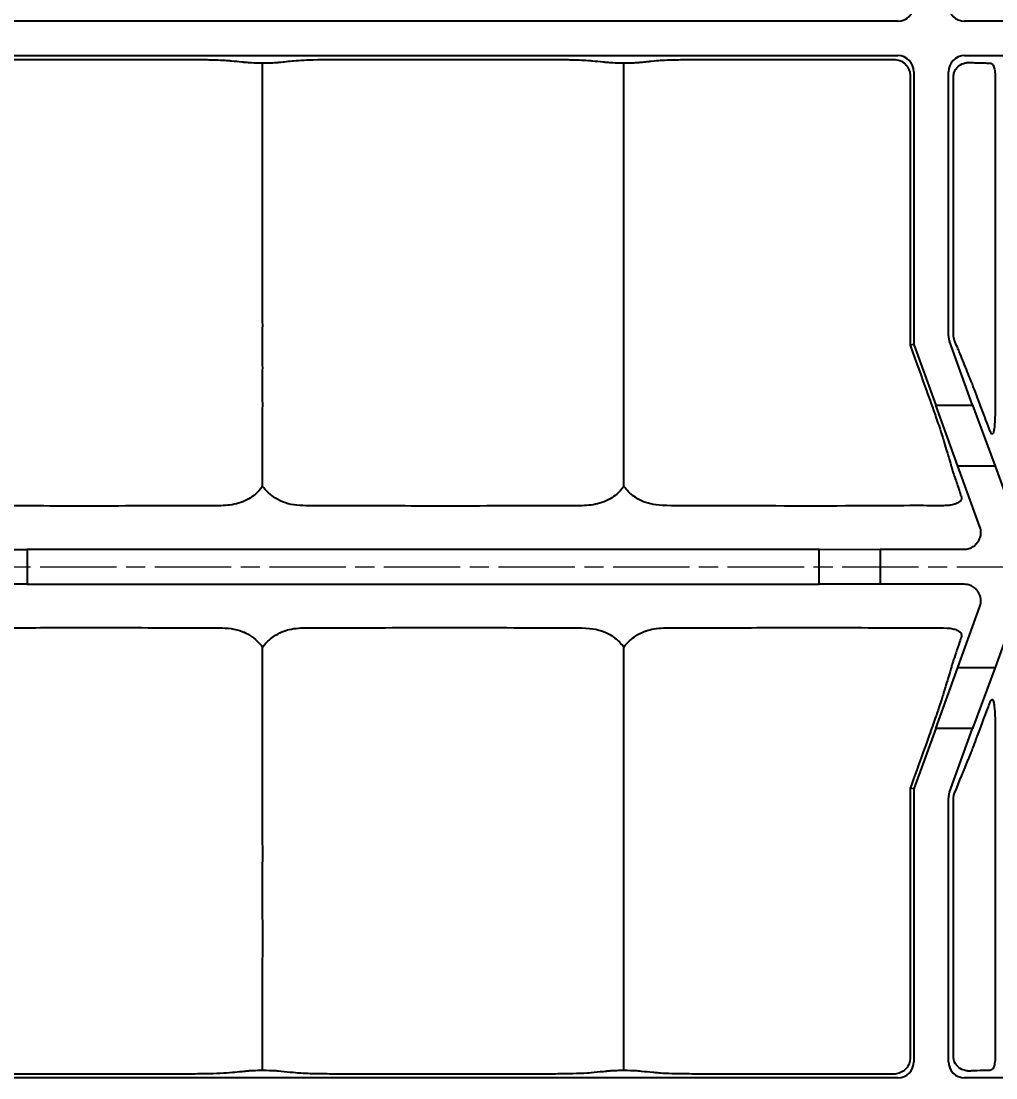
# Model space of a CAD drawing. Header units: millimetres. Extents: x 0 to 1486, y 0 to 1051.
# Drawn here: x 826.7 to 917.1, y 812.5 to 910.5 of the extents above; entities that cross this region are included whole.
import ezdxf

# ---------------------------------------------------------------- set-up
doc = ezdxf.new("R2010")
doc.units = ezdxf.units.MM
doc.header["$LTSCALE"] = 1.25
doc.linetypes.add('CHAIN', pattern=[0.3543, 0.2362, -0.0295, 0.0591, -0.0295])
for name, color, linetype, lineweight, true_color in [('Bemaßungen(DIN)', 7, 'Continuous', 5, 0x262659), ('Mittellinie(DIN)', 7, 'CHAIN', 15, 0x262659), ('Sichtbare Kanten(DIN)', 7, 'Continuous', 25, 0x262659)]:
    doc.layers.add(name, color=color, linetype=linetype, lineweight=lineweight, true_color=true_color)
doc.styles.add('Aktuell-DINGroßer Text', font='arial.ttf')
doc.dimstyles.new('STANDARD-DIN', dxfattribs={"dimscale": 1.25, "dimtxt": 5.25, "dimasz": 2.5, "dimexe": 3.175, "dimexo": 0, "dimgap": 0.8, "dimtad": 1, "dimrnd": 1e-08, "dimtxsty": 'Aktuell-DINGroßer Text', "dimcen": 0.09, "dimdle": 10, "dimclrd": 256, "dimclre": 256, "dimclrt": 256, "dimazin": 2, "dimtfac": 0.666667, "dimtmove": 0, "dimatfit": 3, "dimfxl": 1, "dimtolj": 1, "dimlwd": 25, "dimlwe": 25, "dimarcsym": 0})

# ---------------------------------------------------------------- blocks, each defined once
blk = doc.blocks.new('*D33')
at = {"layer": 'Bemaßungen(DIN)', "color": 250, "linetype": 'Continuous', "lineweight": 25, "true_color": 0x3f3f3f, "transparency": 16777216}
for p, q in [((1105.173, 870.2), (1145.829, 871.711)), ((1097.103, 849.828), (1145.829, 848.018))]:
    blk.add_line(p, q, dxfattribs=at)
blk.add_arc((827.045, 859.864), 315.034, 358.44011, 1.55989, dxfattribs=at)
at = {"layer": 'Bemaßungen(DIN)', "color": 250, "linetype": 'Continuous', "true_color": 0x3f3f3f, "transparency": 16777216}
for points in [[(1141.443, 868.423), (1142.484, 868.457), (1141.863, 871.563)], [(1142.484, 851.272), (1141.443, 851.305), (1141.863, 848.165)]]:
    blk.add_solid(points, dxfattribs=at)
at = {"layer": 'Defpoints', "color": 0, "linetype": 'Continuous', "transparency": 16777216}
for p in [(1105.173, 870.2), (827.045, 859.864), (1142.056, 855.964), (1097.103, 849.828)]:
    blk.add_point(p, dxfattribs=at)
at = {"layer": 'Bemaßungen(DIN)', "color": 179, "linetype": 'Continuous', "lineweight": 25, "true_color": 0x262659, "transparency": 16777216, "insert": (1134.517, 855.844), "char_height": 6.5625, "attachment_point": 1, "rotation": 90, "style": 'Aktuell-DINGroßer Text'}
blk.add_mtext('\\A1;4°', dxfattribs=at)

msp = doc.modelspace()

# ---------------------------------------------------------------- linework, layer by layer
at = {"layer": 'Mittellinie(DIN)', "ltscale": 23.990969}
msp.add_line((191.013, 859.864), (1099.263, 859.864), dxfattribs=at)
at = {"layer": 'Sichtbare Kanten(DIN)'}
for p, q in [((908.039, 910.464), (791.238, 910.464)), ((989.039, 910.464), (914.238, 910.464)), ((791.238, 907.264), (908.039, 907.264)), ((914.238, 907.264), (989.039, 907.264)), ((909.538, 905.765), (909.538, 880.461)), ((912.738, 881.289), (912.738, 905.765)), ((909.538, 880.461), (909.189, 880.399)), ((909.538, 880.461), (911.575, 874.864)), ((914.981, 874.864), (912.829, 880.776)), ((913.613, 869.193), (911.575, 874.864)), ((911.575, 874.864), (914.981, 874.864)), ((914.981, 874.864), (917.071, 869.193)), ((915.663, 863.562), (913.613, 869.193)), ((917.071, 869.193), (913.613, 869.193)), ((917.071, 869.193), (918.716, 864.673)), ((821.626, 861.489), (827.298, 861.464)), ((900.737, 861.464), (827.298, 861.464)), ((827.298, 861.464), (827.298, 858.264)), ((900.737, 861.464), (906.409, 861.489)), ((900.737, 858.264), (900.737, 861.464)), ((906.409, 861.489), (914.211, 861.489)), ((906.409, 861.489), (906.409, 858.24)), ((827.298, 858.264), (821.626, 858.24)), ((827.298, 858.264), (900.737, 858.264)), ((906.409, 858.24), (900.737, 858.264)), ((914.211, 858.24), (906.409, 858.24)), ((913.613, 850.535), (915.663, 856.166)), ((918.716, 855.055), (917.071, 850.535)), ((911.575, 844.864), (913.613, 850.535)), ((913.613, 850.535), (917.071, 850.535)), ((917.071, 850.535), (914.981, 844.864)), ((911.575, 844.864), (909.538, 839.268)), ((914.981, 844.864), (911.575, 844.864)), ((912.829, 838.952), (914.981, 844.864)), ((909.538, 839.268), (909.189, 839.329)), ((909.538, 839.268), (909.538, 813.964)), ((912.738, 813.964), (912.738, 838.439)), ((908.039, 812.464), (791.238, 812.464)), ((989.039, 812.464), (914.238, 812.464))]:
    msp.add_line(p, q, dxfattribs=at)
for start, end in [(144.62211, 145.37789), (214.62211, 215.37789)]:
    msp.add_arc((918.737, 859.864), 4, start, end, dxfattribs=at)
for centre, major_axis, ratio, start_param, end_param in [((908.038, 911.965), (1.061, -1.061), 0.999403, 5.498086, 7.068285), ((914.239, 911.965), (-1.061, -1.061), 0.999403, 5.498086, 7.068285), ((908.038, 905.764), (1.061, 1.061), 0.999403, 5.498086, 7.068285), ((914.239, 905.764), (-1.061, 1.061), 0.999403, 5.498086, 7.068285), ((914.239, 881.289), (-1.478, -0.261), 0.999692, 6.108705, 6.457666), ((914.239, 838.439), (-1.478, 0.261), 0.999692, 6.108705, 6.457666), ((908.038, 813.965), (1.061, -1.061), 0.999403, 5.498086, 7.068285), ((914.239, 813.965), (-1.061, -1.061), 0.999403, 5.498086, 7.068285)]:
    msp.add_ellipse(centre, major_axis=major_axis, ratio=ratio, start_param=start_param, end_param=end_param, dxfattribs=at)
for points, knots in [([(815.638, 906.584), (815.878, 906.591), (816.106, 906.595), (816.499, 906.606), (816.676, 906.611), (817.004, 906.633), (817.083, 906.645), (817.319, 906.668), (817.404, 906.675), (817.625, 906.697), (817.662, 906.702), (818.076, 906.742), (818.306, 906.765), (818.84, 906.817), (819.032, 906.837), (819.741, 906.866), (820.121, 906.879), (821.411, 906.903), (822.016, 906.907), (822.993, 906.913), (823.596, 906.914), (824.468, 906.914), (824.772, 906.914), (828.576, 906.914), (831.088, 906.914), (836.77, 906.914), (839.379, 906.914), (841.254, 906.914), (842.018, 906.913), (843.423, 906.901), (843.909, 906.894), (844.855, 906.874), (845.198, 906.861), (845.724, 906.835), (845.902, 906.82), (846.14, 906.797), (846.175, 906.794), (846.576, 906.755), (846.897, 906.723), (847.386, 906.674), (847.449, 906.669), (847.752, 906.64), (847.816, 906.626), (848.418, 906.599), (848.768, 906.595), (849.138, 906.584)], [0.039824, 0.039824, 0.039824, 0.039824, 0.175175, 0.175175, 0.274416, 0.274416, 0.375041, 0.375041, 0.440549, 0.440549, 0.488623, 0.488623, 0.550473, 0.550473, 0.628261, 0.628261, 0.668866, 0.668866, 0.711404, 0.711404, 0.79173, 0.79173, 0.826471, 0.826471, 0.894007, 0.894007, 0.979245, 0.979245, 1.22824, 1.22824, 1.419194, 1.419194, 1.704356, 1.704356, 2.094077, 2.094077, 2.197036, 2.197036, 2.665324, 2.665324, 2.92237, 2.92237, 3.426687, 3.426687, 3.959861, 3.959861, 3.959861, 3.959861]), ([(849.142, 867.305), (849.139, 867.526), (849.136, 867.712), (849.135, 868.11), (849.137, 868.319), (849.139, 868.711), (849.14, 868.909), (849.139, 869.373), (849.138, 869.64), (849.134, 870.565), (849.141, 871.324), (849.142, 872.709), (849.136, 873.067), (849.138, 874.059), (849.143, 874.395), (849.145, 875.415), (849.135, 875.826), (849.131, 877.02), (849.141, 877.435), (849.146, 878.76), (849.138, 879.239), (849.13, 880.764), (849.144, 881.29), (849.144, 883.107), (849.134, 883.703), (849.135, 886.655), (849.135, 888.681), (849.134, 891.91), (849.143, 895.288), (849.137, 900.543), (849.136, 902.288), (849.138, 906.584)], [0.558332, 0.558332, 0.558332, 0.558332, 0.817326, 0.817326, 1.088467, 1.088467, 1.328396, 1.328396, 1.628324, 1.628324, 2.343388, 2.343388, 2.870856, 2.870856, 3.234551, 3.234551, 3.754471, 3.754471, 4.333022, 4.333022, 4.994051, 4.994051, 6.175311, 6.175311, 7.180354, 7.180354, 9.374777, 9.374777, 10.679436, 10.679436, 11.911664, 11.911664, 11.911664, 11.911664]), ([(849.138, 906.584), (849.378, 906.591), (849.606, 906.595), (849.999, 906.606), (850.176, 906.611), (850.504, 906.633), (850.583, 906.645), (850.819, 906.668), (850.904, 906.675), (851.125, 906.697), (851.162, 906.702), (851.576, 906.742), (851.806, 906.765), (852.34, 906.817), (852.532, 906.837), (853.241, 906.866), (853.621, 906.879), (854.911, 906.903), (855.516, 906.907), (856.493, 906.913), (857.096, 906.914), (857.968, 906.914), (858.272, 906.914), (862.076, 906.914), (864.588, 906.914), (870.27, 906.914), (872.879, 906.914), (874.754, 906.914), (875.518, 906.913), (876.923, 906.901), (877.409, 906.894), (878.355, 906.874), (878.698, 906.861), (879.224, 906.835), (879.402, 906.82), (879.64, 906.797), (879.675, 906.794), (880.076, 906.755), (880.397, 906.723), (880.886, 906.674), (880.949, 906.669), (881.252, 906.64), (881.316, 906.626), (881.918, 906.599), (882.268, 906.595), (882.638, 906.584)], [0.039824, 0.039824, 0.039824, 0.039824, 0.175175, 0.175175, 0.274415, 0.274415, 0.375041, 0.375041, 0.440549, 0.440549, 0.488623, 0.488623, 0.550473, 0.550473, 0.628261, 0.628261, 0.668866, 0.668866, 0.711404, 0.711404, 0.79173, 0.79173, 0.826471, 0.826471, 0.894007, 0.894007, 0.979245, 0.979245, 1.228241, 1.228241, 1.419195, 1.419195, 1.704358, 1.704358, 2.094079, 2.094079, 2.197038, 2.197038, 2.665327, 2.665327, 2.922373, 2.922373, 3.426692, 3.426692, 3.959866, 3.959866, 3.959866, 3.959866]), ([(882.642, 867.305), (882.639, 867.526), (882.636, 867.712), (882.635, 868.11), (882.637, 868.319), (882.639, 868.711), (882.64, 868.909), (882.639, 869.373), (882.638, 869.64), (882.634, 870.565), (882.641, 871.324), (882.642, 872.709), (882.636, 873.067), (882.638, 874.059), (882.643, 874.395), (882.645, 875.415), (882.635, 875.826), (882.631, 877.02), (882.641, 877.435), (882.646, 878.76), (882.638, 879.239), (882.63, 880.764), (882.644, 881.29), (882.644, 883.107), (882.634, 883.703), (882.635, 886.655), (882.635, 888.681), (882.634, 891.91), (882.643, 895.288), (882.637, 900.543), (882.636, 902.288), (882.638, 906.584)], [0.558332, 0.558332, 0.558332, 0.558332, 0.817326, 0.817326, 1.088467, 1.088467, 1.328396, 1.328396, 1.628324, 1.628324, 2.343388, 2.343388, 2.870856, 2.870856, 3.234551, 3.234551, 3.754471, 3.754471, 4.333022, 4.333022, 4.994051, 4.994051, 6.175311, 6.175311, 7.180354, 7.180354, 9.374777, 9.374777, 10.679436, 10.679436, 11.911664, 11.911664, 11.911664, 11.911664]), ([(882.638, 906.584), (882.878, 906.591), (883.106, 906.595), (883.499, 906.606), (883.676, 906.611), (884.004, 906.633), (884.083, 906.645), (884.32, 906.669), (884.404, 906.675), (884.603, 906.695), (884.667, 906.702), (884.868, 906.722), (885.011, 906.736), (885.595, 906.794), (885.811, 906.816), (886.222, 906.844), (886.512, 906.86), (887.456, 906.886), (887.95, 906.895), (888.873, 906.906), (889.4, 906.911), (890.516, 906.914), (890.913, 906.914), (893.815, 906.914), (896.318, 906.914), (900.452, 906.914), (902.083, 906.914), (904.523, 906.914), (905.333, 906.914), (906.859, 906.914), (907.34, 906.914), (907.688, 906.914)], [0.039824, 0.039824, 0.039824, 0.039824, 0.175188, 0.175188, 0.274424, 0.274424, 0.37504, 0.37504, 0.440868, 0.440868, 0.47538, 0.47538, 0.54484, 0.54484, 0.775062, 0.775062, 0.946791, 0.946791, 1.076459, 1.076459, 1.180822, 1.180822, 1.237062, 1.237062, 1.589439, 1.589439, 1.819051, 1.819051, 1.933053, 1.933053, 2.033958, 2.033958, 2.033958, 2.033958]), ([(907.688, 906.914), (907.729, 906.914), (907.769, 906.912), (908.007, 906.893), (908.2, 906.838), (908.55, 906.657), (908.705, 906.534), (908.936, 906.264), (909.019, 906.126), (909.121, 905.877), (909.151, 905.77), (909.183, 905.581), (909.19, 905.499), (909.19, 905.416)], [0.400938, 0.400938, 0.400938, 0.400938, 0.4130611, 0.4130611, 0.4725165, 0.4725165, 0.5311655, 0.5311655, 0.5791381, 0.5791381, 0.6121554, 0.6121554, 0.6368816, 0.6368816, 0.6368816, 0.6368816]), ([(913.21, 905.293), (913.21, 905.309), (913.21, 905.326), (913.212, 905.369), (913.213, 905.395), (913.222, 905.485), (913.233, 905.544), (913.26, 905.66), (913.279, 905.719), (913.342, 905.878), (913.396, 905.969), (913.571, 906.216), (913.718, 906.332), (914.054, 906.531), (914.203, 906.57), (914.405, 906.613), (914.466, 906.623), (914.669, 906.643), (914.738, 906.637), (914.875, 906.627)], [1.4178622, 1.4178622, 1.4178622, 1.4178622, 1.4215564, 1.4215564, 1.4273768, 1.4273768, 1.4417337, 1.4417337, 1.4600757, 1.4600757, 1.499976, 1.499976, 1.599093, 1.599093, 1.7296603, 1.7296603, 1.782982, 1.782982, 1.9100554, 1.9100554, 1.9100554, 1.9100554]), ([(914.875, 906.627), (914.964, 906.62), (915.092, 906.613), (915.477, 906.6), (915.686, 906.595), (916.079, 906.586), (916.256, 906.581), (916.497, 906.571), (916.546, 906.569), (916.591, 906.567)], [0.61556, 0.61556, 0.61556, 0.61556, 0.7101114, 0.7101114, 0.799932, 0.799932, 0.8666032, 0.8666032, 0.8855233, 0.8855233, 0.8855233, 0.8855233]), ([(916.591, 906.567), (916.686, 906.562), (916.768, 906.519), (916.899, 906.356), (916.947, 906.246), (917.02, 905.971), (917.045, 905.813), (917.071, 905.538), (917.078, 905.433), (917.085, 905.241), (917.087, 905.154), (917.087, 905.067)], [0, 0, 0, 0, 0.0650089, 0.0650089, 0.1244159, 0.1244159, 0.1812174, 0.1812174, 0.2138728, 0.2138728, 0.239907, 0.239907, 0.239907, 0.239907]), ([(909.19, 905.416), (909.191, 904.734), (909.189, 904.183), (909.189, 902.728), (909.189, 902.277), (909.189, 900.915), (909.189, 900.395), (909.189, 899.194), (909.189, 898.56), (909.189, 897.174), (909.189, 896.568), (909.189, 895.11), (909.189, 894.515), (909.189, 893.29), (909.189, 892.748), (909.189, 890.786), (909.189, 890.322), (909.189, 888.825), (909.189, 888.446), (909.189, 886.726), (909.189, 885.381), (909.189, 883.139), (909.189, 882.641), (909.189, 881.672), (909.189, 881.278), (909.189, 880.737), (909.189, 880.568), (909.189, 880.399)], [0.096315, 0.096315, 0.096315, 0.096315, 0.352168, 0.352168, 0.532677, 0.532677, 0.643908, 0.643908, 0.790081, 0.790081, 0.939606, 0.939606, 1.052077, 1.052077, 1.145112, 1.145112, 1.368982, 1.368982, 1.443924, 1.443924, 1.712131, 1.712131, 1.89127, 1.89127, 1.967572, 1.967572, 2.002328, 2.002328, 2.002328, 2.002328]), ([(913.21, 881.372), (913.21, 882.982), (913.21, 883.426), (913.21, 889.088), (913.21, 892.595), (913.21, 897.823), (913.21, 897.959), (913.21, 899.47), (913.21, 899.94), (913.21, 901.207), (913.21, 901.554), (913.21, 903.166), (913.21, 903.506), (913.21, 904.622), (913.21, 904.983), (913.21, 905.293)], [0.063416, 0.063416, 0.063416, 0.063416, 0.634737, 0.634737, 1.564288, 1.564288, 2.020704, 2.020704, 2.528479, 2.528479, 3.011922, 3.011922, 4.206947, 4.206947, 5.091269, 5.091269, 5.091269, 5.091269]), ([(917.087, 905.067), (917.087, 901.971), (917.082, 898.875), (917.086, 891.383), (917.078, 886.987), (917.086, 880.23), (917.083, 877.871), (917.083, 875.511)], [0.05, 0.05, 0.05, 0.05, 0.978763, 0.978763, 2.297688, 2.297688, 3.005647, 3.005647, 3.005647, 3.005647]), ([(913.31, 880.861), (913.309, 880.864), (913.308, 880.867), (913.277, 880.945), (913.248, 881.036), (913.224, 881.172), (913.22, 881.206), (913.214, 881.262), (913.213, 881.283), (913.211, 881.324), (913.21, 881.344), (913.21, 881.366), (913.21, 881.369), (913.21, 881.372)], [0.04548262, 0.04548262, 0.04548262, 0.04548262, 0.04725722, 0.04725722, 0.09010976, 0.09010976, 0.1027699, 0.1027699, 0.11009446, 0.11009446, 0.1165125, 0.1165125, 0.11752763, 0.11752763, 0.11752763, 0.11752763]), ([(909.189, 880.399), (909.841, 878.601), (909.978, 878.215), (910.886, 875.686), (911.184, 874.858), (911.604, 873.66), (911.796, 873.108), (912.068, 872.288), (912.139, 872.063), (912.25, 871.7), (912.29, 871.567), (912.458, 871.012), (912.472, 870.969), (912.693, 870.227), (912.747, 870.046), (912.901, 869.532), (912.944, 869.388), (913.065, 868.962), (913.098, 868.839), (913.245, 868.391), (913.314, 868.19), (913.522, 867.583), (913.658, 867.195), (913.849, 866.616), (913.9, 866.457), (913.942, 866.322)], [0.073784, 0.073784, 0.073784, 0.073784, 0.755973, 0.755973, 1.099639, 1.099639, 1.258671, 1.258671, 1.364648, 1.364648, 1.428381, 1.428381, 1.571447, 1.571447, 1.617853, 1.617853, 1.702195, 1.702195, 1.791336, 1.791336, 1.845639, 1.845639, 1.937035, 1.937035, 1.980322, 1.980322, 1.980322, 1.980322]), ([(916.587, 872.49), (916.491, 872.741), (916.37, 873.059), (915.901, 874.302), (915.596, 875.124), (915.199, 876.179), (915.094, 876.457), (914.94, 876.853), (914.892, 876.971), (914.809, 877.175), (914.774, 877.259), (914.62, 877.637), (914.506, 877.918), (914.18, 878.72), (913.959, 879.266), (913.682, 879.946), (913.629, 880.075), (913.471, 880.465), (913.402, 880.636), (913.31, 880.861)], [0.058464, 0.058464, 0.058464, 0.058464, 0.1029806, 0.1029806, 0.1968251, 0.1968251, 0.2483946, 0.2483946, 0.2894556, 0.2894556, 0.3187438, 0.3187438, 0.382622, 0.382622, 0.5115902, 0.5115902, 0.546425, 0.546425, 0.6050797, 0.6050797, 0.6050797, 0.6050797]), ([(917.083, 875.511), (917.083, 874.694), (917.067, 874.007), (917.029, 873.262), (917.008, 872.922), (916.954, 872.543), (916.933, 872.421), (916.89, 872.277), (916.872, 872.235), (916.837, 872.185), (916.82, 872.172), (916.782, 872.168), (916.762, 872.179), (916.713, 872.226), (916.685, 872.272), (916.634, 872.373), (916.61, 872.431), (916.587, 872.49)], [0.4553214, 0.4553214, 0.4553214, 0.4553214, 0.6379983, 0.6379983, 0.7224155, 0.7224155, 0.7518071, 0.7518071, 0.7667435, 0.7667435, 0.7780242, 0.7780242, 0.7901572, 0.7901572, 0.807352, 0.807352, 0.8240316, 0.8240316, 0.8240316, 0.8240316]), ([(849.142, 867.305), (848.937, 867.035), (848.709, 866.799), (848.109, 866.289), (847.664, 866.013), (846.57, 865.631), (846.049, 865.561), (844.941, 865.511), (844.363, 865.526), (838.651, 865.53), (837.19, 865.48), (827.424, 865.499), (825.937, 865.527), (822.128, 865.529), (820.384, 865.511), (818.892, 865.538), (818.2, 865.601), (816.849, 866.146), (816.378, 866.519), (815.92, 866.971), (815.779, 867.127), (815.642, 867.305)], [3.757973, 3.757973, 3.757973, 3.757973, 4.4188, 4.4188, 5.451146, 5.451146, 6.442076, 6.442076, 7.382013, 7.382013, 9.093536, 9.093536, 10.277163, 10.277163, 11.220583, 11.220583, 12.174193, 12.174193, 13.054334, 13.054334, 13.427499, 13.427499, 13.427499, 13.427499]), ([(882.642, 867.305), (882.437, 867.035), (882.209, 866.799), (881.609, 866.289), (881.164, 866.013), (880.07, 865.631), (879.549, 865.561), (878.441, 865.511), (877.863, 865.526), (872.151, 865.53), (870.69, 865.48), (860.924, 865.499), (859.437, 865.527), (855.628, 865.529), (853.884, 865.511), (852.392, 865.538), (851.7, 865.601), (850.349, 866.146), (849.878, 866.519), (849.42, 866.971), (849.279, 867.127), (849.142, 867.305)], [3.757973, 3.757973, 3.757973, 3.757973, 4.4188, 4.4188, 5.451146, 5.451146, 6.442076, 6.442076, 7.382013, 7.382013, 9.093536, 9.093536, 10.277163, 10.277163, 11.220583, 11.220583, 12.174193, 12.174193, 13.054334, 13.054334, 13.427499, 13.427499, 13.427499, 13.427499]), ([(912.63, 865.544), (912.473, 865.534), (912.31, 865.528), (911.452, 865.512), (911.024, 865.549), (902.105, 865.486), (897.798, 865.485), (891.735, 865.528), (889.979, 865.525), (886.415, 865.519), (885.758, 865.535), (884.477, 865.838), (883.985, 866.1), (883.232, 866.644), (882.91, 866.956), (882.642, 867.305)], [0.1188354, 0.1188354, 0.1188354, 0.1188354, 0.1630406, 0.1630406, 0.3416455, 0.3416455, 0.5084406, 0.5084406, 0.5764356, 0.5764356, 0.6464829, 0.6464829, 0.7187527, 0.7187527, 0.7831504, 0.7831504, 0.7831504, 0.7831504]), ([(913.942, 866.322), (913.965, 866.247), (913.964, 866.171), (913.918, 866.054), (913.892, 866.012), (913.832, 865.941), (913.801, 865.912), (913.73, 865.855), (913.69, 865.827), (913.584, 865.765), (913.515, 865.732), (913.301, 865.649), (913.144, 865.609), (912.862, 865.563), (912.746, 865.551), (912.63, 865.544)], [0.0032448, 0.0032448, 0.0032448, 0.0032448, 0.0549019, 0.0549019, 0.0840426, 0.0840426, 0.1055908, 0.1055908, 0.1271079, 0.1271079, 0.1565133, 0.1565133, 0.2092716, 0.2092716, 0.2444532, 0.2444532, 0.2444532, 0.2444532]), ([(915.476, 862.18), (915.56, 862.298), (915.626, 862.427), (915.719, 862.701), (915.746, 862.844), (915.76, 863.184), (915.73, 863.379), (915.663, 863.562)], [-0.14539, -0.14539, -0.14539, -0.14539, -0.1019947, -0.1019947, -0.0585945, -0.0585945, 0, 0, 0, 0]), ([(914.211, 861.489), (914.355, 861.489), (914.499, 861.509), (914.776, 861.592), (914.908, 861.653), (915.193, 861.838), (915.335, 861.976), (915.446, 862.137)], [-0.1453914, -0.1453914, -0.1453914, -0.1453914, -0.1020209, -0.1020209, -0.0586532, -0.0586532, 0, 0, 0, 0]), ([(915.446, 857.591), (915.364, 857.71), (915.265, 857.817), (915.039, 857.999), (914.914, 858.072), (914.599, 858.202), (914.406, 858.24), (914.211, 858.24)], [-0.14539, -0.14539, -0.14539, -0.14539, -0.1019947, -0.1019947, -0.0585945, -0.0585945, 0, 0, 0, 0]), ([(915.663, 856.166), (915.712, 856.302), (915.742, 856.444), (915.759, 856.733), (915.747, 856.878), (915.67, 857.209), (915.589, 857.389), (915.476, 857.548)], [-0.1453914, -0.1453914, -0.1453914, -0.1453914, -0.1020209, -0.1020209, -0.0586532, -0.0586532, 0, 0, 0, 0]), ([(815.634, 852.419), (815.661, 852.453), (815.687, 852.486), (816.07, 852.959), (816.489, 853.301), (817.407, 853.849), (817.907, 854.013), (818.944, 854.201), (819.476, 854.208), (820.619, 854.209), (820.966, 854.209), (823.72, 854.215), (826.127, 854.202), (835.285, 854.258), (838.878, 854.202), (842.929, 854.199), (844.393, 854.219), (845.845, 854.188), (846.565, 854.132), (847.633, 853.706), (848.153, 853.447), (848.839, 852.774), (848.989, 852.609), (849.134, 852.419)], [4.211629, 4.211629, 4.211629, 4.211629, 4.238195, 4.238195, 4.606742, 4.606742, 5.048116, 5.048116, 5.534486, 5.534486, 5.746893, 5.746893, 7.219129, 7.219129, 11.348097, 11.348097, 14.966601, 14.966601, 18.186683, 18.186683, 19.700405, 19.700405, 20.107561, 20.107561, 20.107561, 20.107561]), ([(849.134, 852.419), (849.441, 852.82), (849.789, 853.132), (850.687, 853.763), (851.218, 853.945), (852.178, 854.18), (852.733, 854.202), (853.811, 854.211), (854.994, 854.212), (859.399, 854.197), (862.937, 854.23), (870.011, 854.232), (873.546, 854.201), (878.883, 854.209), (879.601, 854.199), (880.939, 853.828), (881.416, 853.563), (882.074, 853.047), (882.366, 852.769), (882.634, 852.419)], [1.991823, 1.991823, 1.991823, 1.991823, 2.491262, 2.491262, 3.338396, 3.338396, 4.599872, 4.599872, 5.71198, 5.71198, 10.253088, 10.253088, 14.789787, 14.789787, 17.101674, 17.101674, 19.041313, 19.041313, 20.333188, 20.333188, 20.333188, 20.333188]), ([(882.634, 852.419), (882.972, 852.86), (883.361, 853.196), (884.275, 853.8), (884.795, 853.973), (885.802, 854.193), (886.361, 854.205), (888.091, 854.212), (891.034, 854.196), (893.633, 854.204), (897.502, 854.25), (905.463, 854.215), (906.487, 854.2), (910.563, 854.201), (911.787, 854.236), (912.629, 854.184)], [2.811307, 2.811307, 2.811307, 2.811307, 3.72039, 3.72039, 5.063206, 5.063206, 6.892566, 6.892566, 10.127522, 10.127522, 11.390454, 11.390454, 11.903068, 11.903068, 12.54646, 12.54646, 12.54646, 12.54646]), ([(912.629, 854.184), (912.638, 854.184), (912.646, 854.183), (912.825, 854.171), (912.993, 854.149), (913.283, 854.083), (913.404, 854.044), (913.572, 853.97), (913.628, 853.94), (913.719, 853.884), (913.755, 853.857), (913.822, 853.8), (913.851, 853.769), (913.901, 853.705), (913.92, 853.671), (913.965, 853.562), (913.967, 853.485), (913.943, 853.41)], [0.3364139, 0.3364139, 0.3364139, 0.3364139, 0.3397605, 0.3397605, 0.4095303, 0.4095303, 0.4684965, 0.4684965, 0.5027009, 0.5027009, 0.5303695, 0.5303695, 0.5606866, 0.5606866, 0.5923857, 0.5923857, 0.6634124, 0.6634124, 0.6634124, 0.6634124]), ([(913.943, 853.41), (913.9, 853.27), (913.844, 853.096), (913.667, 852.561), (913.559, 852.251), (913.326, 851.577), (913.236, 851.314), (913.124, 850.966), (913.094, 850.866), (913.017, 850.598), (913.02, 850.597), (912.63, 849.29), (912.474, 848.773), (912.244, 848.006), (912.163, 847.732), (911.853, 846.789), (911.687, 846.309), (911.415, 845.524), (911.24, 845.033), (910.941, 844.195), (910.85, 843.943), (910.056, 841.728), (909.804, 841.027), (909.189, 839.329)], [0.062956, 0.062956, 0.062956, 0.062956, 0.146116, 0.146116, 0.268582, 0.268582, 0.387289, 0.387289, 0.463697, 0.463697, 0.601234, 0.601234, 0.861536, 0.861536, 1.178806, 1.178806, 1.484774, 1.484774, 1.925498, 1.925498, 2.117391, 2.117391, 3.558238, 3.558238, 3.558238, 3.558238]), ([(849.139, 813.144), (849.138, 813.948), (849.137, 814.714), (849.133, 817.817), (849.132, 818.62), (849.138, 822.738), (849.15, 824.322), (849.142, 828.061), (849.127, 828.994), (849.137, 831.611), (849.146, 832.378), (849.146, 834.143), (849.138, 834.759), (849.13, 836.193), (849.134, 836.664), (849.145, 838.156), (849.143, 838.959), (849.129, 840.804), (849.147, 841.562), (849.136, 843.996), (849.139, 844.958), (849.139, 846.18), (849.139, 846.498), (849.145, 848.096), (849.136, 848.873), (849.133, 849.894), (849.133, 850.184), (849.137, 850.7), (849.139, 850.919), (849.14, 851.364), (849.139, 851.577), (849.134, 851.965), (849.133, 852.124), (849.133, 852.316), (849.134, 852.367), (849.134, 852.419)], [14.775536, 14.775536, 14.775536, 14.775536, 15.052876, 15.052876, 15.945519, 15.945519, 17.358565, 17.358565, 18.763877, 18.763877, 19.599567, 19.599567, 20.295451, 20.295451, 21.369316, 21.369316, 22.674486, 22.674486, 25.711653, 25.711653, 27.692481, 27.692481, 28.231524, 28.231524, 30.446405, 30.446405, 31.382029, 31.382029, 32.121922, 32.121922, 32.993924, 32.993924, 33.944037, 33.944037, 34.259591, 34.259591, 34.259591, 34.259591]), ([(882.639, 813.144), (882.638, 813.948), (882.637, 814.714), (882.633, 817.817), (882.632, 818.62), (882.638, 822.74), (882.65, 824.324), (882.641, 828.352), (882.619, 828.641), (882.65, 833.45), (882.627, 835.649), (882.648, 838.548), (882.642, 839.068), (882.629, 840.904), (882.645, 841.806), (882.638, 843.51), (882.636, 843.952), (882.637, 844.706), (882.638, 844.925), (882.64, 846.019), (882.64, 846.587), (882.647, 848.579), (882.632, 849.336), (882.634, 850.278), (882.636, 850.52), (882.639, 850.978), (882.64, 851.191), (882.639, 851.701), (882.634, 851.925), (882.633, 852.201), (882.633, 852.297), (882.634, 852.419)], [14.775536, 14.775536, 14.775536, 14.775536, 15.052875, 15.052875, 15.945531, 15.945531, 17.359538, 17.359538, 18.980638, 18.980638, 20.193538, 20.193538, 20.814713, 20.814713, 22.36136, 22.36136, 23.198983, 23.198983, 23.559803, 23.559803, 24.894011, 24.894011, 26.314305, 26.314305, 26.83761, 26.83761, 27.338391, 27.338391, 28.163853, 28.163853, 28.594867, 28.594867, 28.594867, 28.594867]), ([(913.31, 838.867), (913.736, 839.915), (914.237, 841.145), (914.6, 842.041), (914.635, 842.128), (914.87, 842.706), (914.919, 842.819), (915.179, 843.496), (915.29, 843.79), (915.701, 844.888), (916.078, 845.902), (916.502, 847.016), (916.547, 847.134), (916.589, 847.244)], [0.08784, 0.08784, 0.08784, 0.08784, 0.429677, 0.429677, 0.493054, 0.493054, 0.765131, 0.765131, 0.920508, 0.920508, 1.282234, 1.282234, 1.329674, 1.329674, 1.329674, 1.329674]), ([(916.589, 847.244), (916.627, 847.343), (916.668, 847.435), (916.732, 847.526), (916.755, 847.55), (916.796, 847.565), (916.813, 847.562), (916.846, 847.537), (916.861, 847.514), (916.894, 847.444), (916.91, 847.389), (916.951, 847.217), (916.971, 847.078), (917.024, 846.608), (917.044, 846.197), (917.076, 845.315), (917.083, 844.759), (917.083, 844.216)], [0.0051521, 0.0051521, 0.0051521, 0.0051521, 0.0439375, 0.0439375, 0.0649261, 0.0649261, 0.0810958, 0.0810958, 0.0979253, 0.0979253, 0.12257, 0.12257, 0.1702508, 0.1702508, 0.2896002, 0.2896002, 0.4604544, 0.4604544, 0.4604544, 0.4604544]), ([(917.083, 844.216), (917.082, 842.99), (917.084, 841.765), (917.081, 839.442), (917.083, 838.941), (917.084, 837.522), (917.082, 837.047), (917.082, 835.185), (917.084, 834.558), (917.083, 827.166), (917.088, 820.913), (917.087, 814.661)], [0.080548, 0.080548, 0.080548, 0.080548, 0.448166, 0.448166, 0.777306, 0.777306, 1.32639, 1.32639, 1.989406, 1.989406, 5.62567, 5.62567, 5.62567, 5.62567]), ([(909.189, 839.329), (909.189, 838.421), (909.189, 837.513), (909.189, 834.582), (909.189, 832.558), (909.189, 829.174), (909.189, 827.813), (909.189, 825.433), (909.189, 824.415), (909.189, 822.018), (909.189, 820.639), (909.19, 817.336), (909.188, 817.216), (909.189, 815.861), (909.19, 815.38), (909.19, 814.692), (909.19, 814.509), (909.189, 814.312)], [0.05614, 0.05614, 0.05614, 0.05614, 0.328546, 0.328546, 0.935581, 0.935581, 1.34392, 1.34392, 1.649427, 1.649427, 2.063064, 2.063064, 2.640371, 2.640371, 2.962212, 2.962212, 3.100398, 3.100398, 3.100398, 3.100398]), ([(913.209, 814.434), (913.209, 814.437), (913.209, 814.439), (913.209, 815.044), (913.211, 815.236), (913.21, 816.769), (913.21, 817.115), (913.209, 818.193), (913.21, 818.7), (913.21, 820.018), (913.21, 820.577), (913.21, 821.965), (913.21, 821.978), (913.21, 825.022), (913.21, 827.523), (913.21, 832.675), (913.21, 833.925), (913.21, 835.399), (913.21, 836.742), (913.21, 838.356)], [0.0900193, 0.0900193, 0.0900193, 0.0900193, 0.0905284, 0.0905284, 0.2229338, 0.2229338, 0.2720725, 0.2720725, 0.3394804, 0.3394804, 0.3889593, 0.3889593, 0.463868, 0.463868, 0.4995468, 0.4995468, 0.5109749, 0.5109749, 0.5130266, 0.5130266, 0.5130266, 0.5130266]), ([(913.21, 838.356), (913.21, 838.376), (913.21, 838.395), (913.212, 838.436), (913.214, 838.457), (913.218, 838.51), (913.222, 838.541), (913.233, 838.607), (913.24, 838.642), (913.265, 838.743), (913.285, 838.804), (913.307, 838.859), (913.309, 838.863), (913.31, 838.867)], [0.00906747, 0.00906747, 0.00906747, 0.00906747, 0.01497576, 0.01497576, 0.02156299, 0.02156299, 0.03200505, 0.03200505, 0.04545004, 0.04545004, 0.07494833, 0.07494833, 0.07717312, 0.07717312, 0.07717312, 0.07717312]), ([(914.876, 813.102), (914.737, 813.091), (914.692, 813.085), (914.452, 813.104), (914.31, 813.13), (913.869, 813.263), (913.707, 813.405), (913.543, 813.563), (913.408, 813.705), (913.289, 813.978), (913.263, 814.052), (913.231, 814.185), (913.221, 814.242), (913.213, 814.328), (913.211, 814.354), (913.209, 814.399), (913.209, 814.417), (913.209, 814.434)], [0.9224387, 0.9224387, 0.9224387, 0.9224387, 1.0136484, 1.0136484, 1.0779328, 1.0779328, 1.2417078, 1.2417078, 1.3270084, 1.3270084, 1.3517855, 1.3517855, 1.3674539, 1.3674539, 1.3743402, 1.3743402, 1.3795502, 1.3795502, 1.3795502, 1.3795502]), ([(917.087, 814.661), (917.087, 814.57), (917.085, 814.479), (917.076, 814.269), (917.068, 814.152), (917.038, 813.864), (917.01, 813.705), (916.934, 813.452), (916.888, 813.357), (916.765, 813.208), (916.684, 813.166), (916.591, 813.162)], [0.0002928, 0.0002928, 0.0002928, 0.0002928, 0.0276946, 0.0276946, 0.0643526, 0.0643526, 0.1231731, 0.1231731, 0.1766074, 0.1766074, 0.240229, 0.240229, 0.240229, 0.240229]), ([(909.189, 814.312), (909.189, 814.23), (909.182, 814.147), (909.151, 813.96), (909.122, 813.857), (909.02, 813.604), (908.934, 813.462), (908.713, 813.205), (908.578, 813.094), (908.267, 812.918), (908.092, 812.858), (907.837, 812.819), (907.763, 812.814), (907.689, 812.814)], [0.3085411, 0.3085411, 0.3085411, 0.3085411, 0.3334287, 0.3334287, 0.3655893, 0.3655893, 0.4152699, 0.4152699, 0.4673942, 0.4673942, 0.5225238, 0.5225238, 0.5448376, 0.5448376, 0.5448376, 0.5448376]), ([(849.139, 813.144), (848.921, 813.138), (848.71, 813.134), (848.336, 813.124), (848.11, 813.117), (847.767, 813.095), (847.712, 813.085), (847.506, 813.063), (847.447, 813.06), (846.939, 813.008), (846.642, 812.979), (845.921, 812.911), (845.708, 812.89), (844.779, 812.853), (844.297, 812.842), (843.356, 812.826), (842.804, 812.821), (841.762, 812.815), (841.239, 812.814), (839.937, 812.814), (839.444, 812.814), (838.65, 812.814), (838.356, 812.814), (836.768, 812.813), (836.342, 812.814), (833.784, 812.813), (831.855, 812.813), (829.52, 812.813), (829.113, 812.813), (827.971, 812.813), (827.383, 812.813), (823.243, 812.814), (822.875, 812.814), (821.495, 812.825), (821.028, 812.832), (820.252, 812.847), (819.834, 812.858), (819.104, 812.89), (818.905, 812.907), (818.261, 812.968), (817.815, 813.012), (816.892, 813.099), (816.891, 813.109), (816.409, 813.125), (816.249, 813.129), (815.936, 813.136), (815.789, 813.14), (815.639, 813.144)], [0.041638, 0.041638, 0.041638, 0.041638, 0.164116, 0.164116, 0.251673, 0.251673, 0.329307, 0.329307, 0.39603, 0.39603, 0.479473, 0.479473, 0.59528, 0.59528, 0.694991, 0.694991, 0.846751, 0.846751, 1.016859, 1.016859, 1.120276, 1.120276, 1.183788, 1.183788, 1.4209, 1.4209, 2.147154, 2.147154, 2.30021, 2.30021, 2.57716, 2.57716, 3.446308, 3.446308, 4.105879, 4.105879, 5.027128, 5.027128, 5.997868, 5.997868, 8.695832, 8.695832, 11.238342, 11.238342, 12.130239, 12.130239, 12.959473, 12.959473, 12.959473, 12.959473]), ([(882.639, 813.144), (882.421, 813.138), (882.21, 813.134), (881.836, 813.124), (881.61, 813.117), (881.267, 813.095), (881.212, 813.085), (881.006, 813.063), (880.948, 813.06), (880.363, 813), (879.98, 812.964), (879.374, 812.906), (879.121, 812.885), (878.14, 812.849), (877.644, 812.839), (876.828, 812.826), (876.294, 812.82), (875.103, 812.814), (874.615, 812.814), (873.331, 812.814), (873.22, 812.814), (872.229, 812.814), (871.524, 812.814), (869.792, 812.814), (868.75, 812.813), (865.959, 812.813), (863.972, 812.813), (859.543, 812.813), (857.45, 812.813), (856.003, 812.816), (855.443, 812.82), (854.527, 812.832), (854.009, 812.841), (853.309, 812.86), (852.979, 812.871), (852.457, 812.902), (852.32, 812.915), (851.595, 812.984), (851.237, 813.02), (850.464, 813.093), (850.435, 813.099), (850, 813.128), (849.607, 813.13), (849.139, 813.144)], [0.0416382, 0.0416382, 0.0416382, 0.0416382, 0.1641055, 0.1641055, 0.2516686, 0.2516686, 0.3293103, 0.3293103, 0.3960747, 0.3960747, 0.5014434, 0.5014434, 0.5637729, 0.5637729, 0.6137378, 0.6137378, 0.663726, 0.663726, 0.697515, 0.697515, 0.7075171, 0.7075171, 0.716501, 0.716501, 0.7300601, 0.7300601, 0.7528359, 0.7528359, 0.7752368, 0.7752368, 0.8000468, 0.8000468, 0.8204351, 0.8204351, 0.8319643, 0.8319643, 0.840787, 0.840787, 0.8501213, 0.8501213, 0.8597603, 0.8597603, 0.8820958, 0.8820958, 0.8820958, 0.8820958]), ([(907.689, 812.814), (907.286, 812.814), (906.705, 812.814), (900.765, 812.813), (899.44, 812.813), (897.198, 812.813), (896.107, 812.813), (891.275, 812.813), (890.27, 812.812), (889.106, 812.82), (888.483, 812.824), (887.271, 812.846), (886.867, 812.857), (886.15, 812.887), (885.943, 812.904), (885.722, 812.924), (885.696, 812.926), (885.502, 812.945), (885.423, 812.953), (884.971, 812.996), (884.626, 813.03), (884.028, 813.087), (883.934, 813.101), (883.459, 813.128), (883.079, 813.131), (882.639, 813.144)], [0.063742, 0.063742, 0.063742, 0.063742, 0.126184, 0.126184, 0.468027, 0.468027, 0.792436, 0.792436, 1.904269, 1.904269, 2.216241, 2.216241, 2.448339, 2.448339, 2.72263, 2.72263, 2.815786, 2.815786, 2.94651, 2.94651, 3.352754, 3.352754, 3.649774, 3.649774, 4.116914, 4.116914, 4.116914, 4.116914]), ([(916.591, 813.162), (916.178, 813.141), (915.789, 813.137), (915.27, 813.122), (915.077, 813.116), (914.902, 813.104), (914.889, 813.103), (914.876, 813.102)], [0.0624096, 0.0624096, 0.0624096, 0.0624096, 0.4200186, 0.4200186, 0.5341185, 0.5341185, 0.5446698, 0.5446698, 0.5446698, 0.5446698])]:
    msp.add_open_spline(points, degree=3, knots=knots, dxfattribs=at)

# ---------------------------------------------------------------- dimensions: what is measured, and where the dimension line sits
at = {"layer": 'Bemaßungen(DIN)', "color": 250, "linetype": 'Continuous', "lineweight": 25, "true_color": 0x3f3f3f}
dim = msp.add_angular_dim_3p(base=(1142.056, 855.964), center=(827.045, 859.864), p1=(1097.103, 849.828), p2=(1105.173, 870.2), dimstyle='STANDARD-DIN', override={"dimgap": 0.8, "dimadec": 0, "dimtol": 0, "dimlim": 0, "dimtp": 0, "dimtm": 0, "dimtdec": 0}, dxfattribs=at)
dim.commit()
dim.dimension.update_dxf_attribs({"geometry": '*D33', "text_midpoint": (1142.08, 859.864), "dimtype": 165})

doc.saveas('drawing.dxf')
